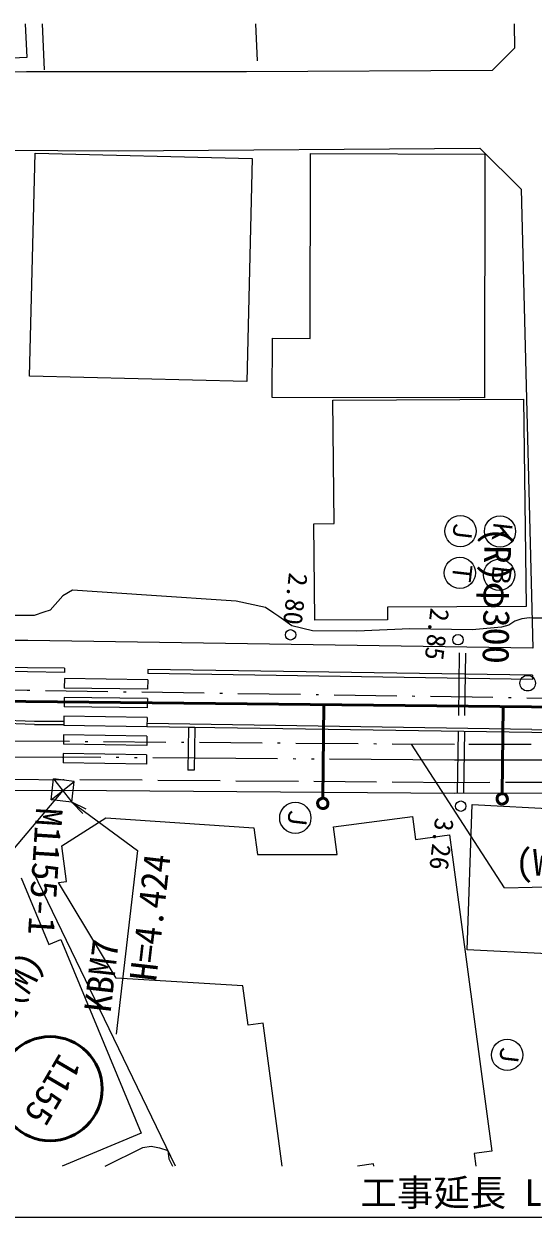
# Model space of a CAD drawing. Units: millimetres on the paper. Extents: x 20 to 1662, y 20 to 574.
# Drawn here: x 281.3 to 330.2, y 392.6 to 507.2 of the extents above; entities that cross this region are included whole.
import ezdxf
from ezdxf.enums import TextEntityAlignment as Align

# ---------------------------------------------------------------- set-up
doc = ezdxf.new("R2010")
doc.units = ezdxf.units.MM
for name, pattern in [('DASHED', [7.5, 6, -1.5]), ('DASHED_DOTTED', [9.25, 6, -1.5, 0.25, -1.5]), ('LONG_DASHED_DOUBLE_DOTTED', [17, 12, -1.5, 0.25, -1.5, 0.25, -1.5])]:
    doc.linetypes.add(name, pattern=pattern)
for name, color, linetype, lineweight in [('D-BGD', 8, 'Continuous', 13), ('D-BGD(NTT)', 30, 'LONG_DASHED_DOUBLE_DOTTED', 13), ('D-BGD(水道)', 4, 'DASHED_DOTTED', 13), ('D-BGD-HTXT', 7, 'Continuous', 13), ('D-STR-DIM', 7, 'Continuous', 13), ('D-STR（管路）', 1, 'Continuous', 50), ('D-SUV', 8, 'Continuous', 13), ('S-BMK-SRVR', 1, 'Continuous', 13), ('ゴマ点', 7, 'Continuous', 13), ('取付管', 1, 'Continuous', 50), ('水周り', 3, 'Continuous', 13), ('雨水', 5, 'DASHED', 13)]:
    doc.layers.add(name, color=color, linetype=linetype, lineweight=lineweight)
doc.styles.add('ＭＳ ゴシック', font='')
doc.styles.get('ＭＳ ゴシック').set_extended_font_data('MS Gothic')

# ---------------------------------------------------------------- blocks, each defined once
blk = doc.blocks.new('open_arrow')
at = {"color": 0, "linetype": 'Continuous', "lineweight": -2}
blk.add_lwpolyline([(7.5, 1.25), (0, 0), (7.5, -1.25)], dxfattribs=at)

msp = doc.modelspace()

# ---------------------------------------------------------------- linework, layer by layer
at = {"layer": 'D-BGD'}
for p, q in [((283.061, 507.194), (283.244, 502.785)), ((281.649, 444.948), (266.586, 445.082)), ((281.654, 445.348), (266.589, 445.481)), ((285.207, 444.895), (281.649, 444.948)), ((285.213, 445.295), (281.654, 445.348)), ((285.213, 445.295), (285.207, 444.895)), ((293.212, 445.176), (293.206, 444.776)), ((330.177, 444.226), (293.206, 444.776)), ((330.183, 444.626), (293.212, 445.176)), ((285.198, 444.295), (285.185, 443.395)), ((293.197, 444.176), (285.198, 444.295)), ((293.197, 444.176), (293.184, 443.276)), ((330.183, 444.626), (330.177, 444.226)), ((285.171, 442.495), (285.158, 441.595)), ((293.17, 442.376), (285.171, 442.495)), ((293.184, 443.276), (285.185, 443.395)), ((282.308, 439.885), (242.201, 441.42)), ((282.313, 440.185), (242.221, 441.72)), ((293.157, 441.476), (285.158, 441.595)), ((293.17, 442.376), (293.157, 441.476)), ((285.125, 440.189), (282.313, 440.185)), ((285.144, 440.695), (285.131, 439.795)), ((293.144, 440.576), (285.144, 440.695)), ((293.144, 440.576), (293.13, 439.676)), ((282.308, 439.885), (285.126, 439.889)), ((293.13, 439.676), (285.131, 439.795)), ((330.101, 439.126), (293.13, 439.676)), ((330.105, 439.426), (293.135, 439.976)), ((297.129, 439.596), (297.068, 435.496)), ((297.729, 439.591), (297.129, 439.596)), ((297.729, 439.591), (297.668, 435.491)), ((339.931, 438.982), (330.101, 439.126)), ((330.105, 439.426), (339.928, 439.282)), ((285.118, 438.895), (285.104, 437.996)), ((293.103, 437.877), (285.104, 437.996)), ((293.117, 438.776), (285.118, 438.895)), ((293.117, 438.776), (293.103, 437.877)), ((285.091, 437.096), (285.078, 436.196)), ((293.09, 436.977), (285.091, 437.096)), ((293.09, 436.977), (293.077, 436.077)), ((293.077, 436.077), (285.078, 436.196)), ((297.668, 435.491), (297.068, 435.496))]:
    msp.add_line(p, q, dxfattribs=at)
at = {"layer": 'D-BGD', "linetype": 'DASHED'}
for p, q in [((272.913, 434.68), (285.046, 434.589)), ((322.675, 434.298), (285.046, 434.589)), ((272.889, 433.64), (285.038, 433.549)), ((348.58, 434.351), (322.675, 434.298))]:
    msp.add_line(p, q, dxfattribs=at)
at = {"layer": 'D-BGD(NTT)'}
for p, q in [((273.011, 436.838), (285.063, 436.749)), ((322.681, 436.458), (285.063, 436.749)), ((348.561, 436.511), (322.681, 436.458))]:
    msp.add_line(p, q, dxfattribs=at)
at = {"layer": 'D-BGD(水道)'}
for p, q in [((281.628, 443.148), (257.072, 443.366)), ((335.622, 442.345), (281.628, 443.148)), ((322.686, 437.958), (272.924, 438.343)), ((348.548, 438.011), (322.686, 437.958))]:
    msp.add_line(p, q, dxfattribs=at)
at = {"layer": 'D-BGD-HTXT'}
for q in [(318.552, 437.99), (351.128, 424.853)]:
    msp.add_line((327.471, 424.186), q, dxfattribs=at)
at = {"layer": 'D-STR-DIM'}
msp.add_line((232, 392.568), (426.8, 392.568), dxfattribs=at)
at = {"layer": 'D-STR（管路）'}
msp.add_line((333.258, 441.552), (278.362, 442.138), dxfattribs=at)
msp.add_circle((283.827, 404.906), 5, dxfattribs=at)
at = {"layer": 'D-SUV'}
for p, q in [((281.42, 507.194), (281.578, 503.968)), ((303.558, 507.194), (303.705, 503.632)), ((328.407, 507.194), (328.449, 504.867)), ((328.449, 504.867), (326.289, 502.721)), ((281.578, 503.968), (269.857, 503.406)), ((281.562, 502.601), (246.312, 502.094)), ((302.701, 502.601), (281.562, 502.601)), ((326.289, 502.721), (302.701, 502.601)), ((233.666, 495.257), (290.35, 495.005)), ((290.35, 495.005), (325.128, 495.265)), ((325.128, 495.265), (329.083, 491.326)), ((281.855, 473.355), (282.391, 494.775)), ((282.391, 494.775), (303.249, 494.263)), ((303.249, 494.263), (302.711, 472.824)), ((308.806, 476.973), (308.839, 494.726)), ((308.839, 494.726), (325.605, 494.686)), ((325.605, 494.686), (325.564, 471.277)), ((329.083, 491.326), (330.221, 447.225)), ((305.174, 471.312), (305.184, 476.988)), ((305.184, 476.988), (308.806, 476.973)), ((302.711, 472.824), (281.855, 473.355)), ((325.564, 471.277), (305.174, 471.312)), ((310.982, 471.045), (329.314, 471.147)), ((329.314, 471.147), (329.555, 451.228)), ((311.126, 459.191), (310.982, 471.045)), ((309.171, 459.174), (311.126, 459.191)), ((309.272, 449.922), (309.171, 459.174)), ((285.97, 452.809), (285.04, 452.252)), ((293.099, 452.309), (285.97, 452.809)), ((285.04, 452.252), (283.813, 450.863)), ((301.711, 451.74), (293.099, 452.309)), ((304.52, 451.134), (301.711, 451.74)), ((283.207, 450.671), (282.287, 450.375)), ((283.813, 450.863), (283.207, 450.671)), ((305.304, 450.601), (304.52, 451.134)), ((305.808, 450.261), (305.304, 450.601)), ((329.555, 451.228), (316.239, 451.152)), ((316.239, 451.152), (316.241, 449.944)), ((282.287, 450.375), (279.565, 450.346)), ((307.035, 449.374), (305.808, 450.261)), ((309.051, 448.88), (307.035, 449.374)), ((316.241, 449.944), (309.272, 449.922)), ((327.898, 449.426), (327.193, 449.246)), ((328.487, 449.821), (327.898, 449.426)), ((329.155, 450.026), (328.487, 449.821)), ((329.891, 450.122), (329.155, 450.026)), ((330.151, 450.112), (329.891, 450.122)), ((338.023, 450.111), (330.151, 450.112)), ((313.296, 448.854), (309.051, 448.88)), ((318.395, 449.072), (313.296, 448.854)), ((324.364, 448.988), (318.395, 449.072)), ((327.193, 449.246), (324.364, 448.988)), ((281.685, 447.947), (257.269, 448.164)), ((330.221, 447.225), (281.685, 447.947)), ((285.038, 433.549), (280.375, 428.026)), ((322.672, 433.258), (285.038, 433.549)), ((348.589, 433.311), (322.672, 433.258)), ((323.903, 418.258), (324.364, 432.217)), ((324.364, 432.217), (335.449, 431.624)), ((311.051, 430.068), (318.635, 431.066)), ((318.635, 431.066), (318.924, 428.858)), ((284.95, 428.244), (289.167, 430.939)), ((289.167, 430.939), (303.388, 429.964)), ((303.388, 429.964), (303.738, 427.407)), ((311.406, 427.389), (311.051, 430.068)), ((318.924, 428.858), (322.214, 429.284)), ((322.214, 429.284), (326.262, 398.901)), ((285.4, 424.81), (284.95, 428.244)), ((303.738, 427.407), (311.406, 427.389)), ((295.879, 397.467), (282.223, 425.72)), ((281.033, 425.172), (283.697, 418.765)), ((284.624, 424.718), (285.4, 424.81)), ((290.168, 415.523), (284.624, 424.718)), ((283.697, 418.765), (284.838, 419.238)), ((284.838, 419.238), (292.579, 400.629)), ((331.607, 417.854), (323.903, 418.258)), ((302.343, 414.784), (290.168, 415.523)), ((302.854, 411.001), (302.343, 414.784)), ((304.306, 411.196), (302.854, 411.001)), ((306.131, 397.467), (304.306, 411.196)), ((292.579, 400.629), (284.994, 397.467)), ((289.112, 397.467), (292.723, 399.263)), ((292.723, 399.263), (293.541, 399.371)), ((293.541, 399.371), (294.331, 399.239)), ((294.331, 399.239), (295.145, 398.964)), ((295.145, 398.964), (295.234, 398.169)), ((326.262, 398.901), (324.567, 398.694)), ((295.234, 398.169), (295.583, 397.467)), ((324.567, 398.694), (324.735, 397.467)), ((314.907, 397.673), (313.37, 397.467)), ((314.935, 397.467), (314.907, 397.673))]:
    msp.add_line(p, q, dxfattribs=at)
msp.add_circle((329.713, 443.862), 0.75, dxfattribs=at)
at = {"layer": 'S-BMK-SRVR'}
for p, q in [((283.93, 432.67), (284.159, 434.657)), ((286.146, 434.428), (284.159, 434.657)), ((284.159, 434.657), (285.917, 432.441)), ((283.93, 432.67), (286.146, 434.428)), ((285.917, 432.441), (286.146, 434.428)), ((285.917, 432.441), (283.93, 432.67)), ((285.917, 432.441), (292.205, 427.776)), ((292.205, 427.776), (290.172, 410.142))]:
    msp.add_line(p, q, dxfattribs=at)
at = {"layer": 'S-BMK-SRVR', "lineweight": 18}
msp.add_line((285.917, 432.441), (285.997, 432.381), dxfattribs=at)
at = {"layer": 'ゴマ点', "color": 5, "linetype": 'DASHED'}
msp.add_line((323.574, 433.255), (323.784, 447.321), dxfattribs=at)
at = {"layer": 'ゴマ点'}
for centre in [(306.925, 448.505), (323.018, 448.033), (323.276, 432.047)]:
    msp.add_circle(centre, 0.5, dxfattribs=at)
at = {"layer": '取付管'}
for p, q in [((310.031, 432.806), (310.127, 441.799)), ((327.27, 433.248), (327.359, 441.615))]:
    msp.add_line(p, q, dxfattribs=at)
for centre, start, end in [((310.026, 432.306), 83.42544, 263.42544), ((310.026, 432.306), 263.42544, 83.42544), ((327.264, 432.748), 83.42544, 263.42544), ((327.264, 432.748), 263.42544, 83.42544)]:
    msp.add_arc(centre, 0.5, start, end, dxfattribs=at)
at = {"layer": '水周り'}
for centre in [(323.247, 458.463), (327.054, 458.438), (323.199, 454.452), (326.978, 454.275), (307.381, 430.916), (327.742, 408.148)]:
    msp.add_circle(centre, 1.5, dxfattribs=at)
at = {"layer": '雨水'}
msp.add_line((322.975, 433.264), (323.184, 447.33), dxfattribs=at)

# ---------------------------------------------------------------- block references
at = {"layer": 'S-BMK-SRVR', "lineweight": 18, "xscale": 0.2, "yscale": 0.2, "rotation": 323.4}
msp.add_blockref('open_arrow', (285.917, 432.441), dxfattribs=at)

# ---------------------------------------------------------------- texts
at = {"layer": 'D-BGD-HTXT', "style": 'ＭＳ ゴシック'}
for s, rotation, p in [('(R)φ300', 269.148, (324.806, 458.871)), ('(W)DIPφ150', 1.287, (328.543, 424.551)), ('(W)DIPφ150', 238.953, (280.748, 418.619))]:
    msp.add_text(s, height=2.566, rotation=rotation, dxfattribs=at).set_placement(p, align=Align.BOTTOM_LEFT)
at = {"layer": 'D-STR-DIM', "style": 'ＭＳ ゴシック'}
msp.add_text('工事延長 L=97.40ｍ', height=2.566, dxfattribs=at).set_placement((313.65, 392.868), align=Align.BOTTOM_LEFT)
at = {"layer": 'D-STR（管路）', "style": 'ＭＳ ゴシック'}
for s, rotation, p in [('M1155-1', 266.351, (281.708, 431.992)), ('1155', 239.666, (284.084, 408.811))]:
    msp.add_text(s, height=2.566, rotation=rotation, dxfattribs=at).set_placement(p, align=Align.BOTTOM_LEFT)
at = {"layer": 'S-BMK-SRVR', "style": 'ＭＳ ゴシック'}
for s, p in [('  H=4.424', (294.367, 411.603)), ('KBM7', (290.394, 412.061))]:
    msp.add_text(s, height=2.566, rotation=83.425, dxfattribs=at).set_placement(p, align=Align.BOTTOM_LEFT)
at = {"layer": 'ゴマ点', "style": 'ＭＳ ゴシック'}
for s, p in [('2.80', (306.24, 454.604)), ('2.85', (319.839, 451.207)), ('3.26', (320.286, 431.055))]:
    msp.add_text(s, height=1.833, rotation=263.425, dxfattribs=at).set_placement(p, align=Align.BOTTOM_LEFT)
at = {"layer": '水周り', "style": 'ＭＳ ゴシック'}
for s, p in [('Ｊ', (322.149, 459.847)), ('Ｋ', (325.955, 459.823)), ('Ｔ', (322.101, 455.837)), ('Ｂ', (325.879, 455.66)), ('Ｊ', (306.283, 432.3)), ('Ｊ', (326.644, 409.532))]:
    msp.add_text(s, height=1.833, rotation=263.425, dxfattribs=at).set_placement(p, align=Align.BOTTOM_LEFT)

doc.saveas('drawing.dxf')
